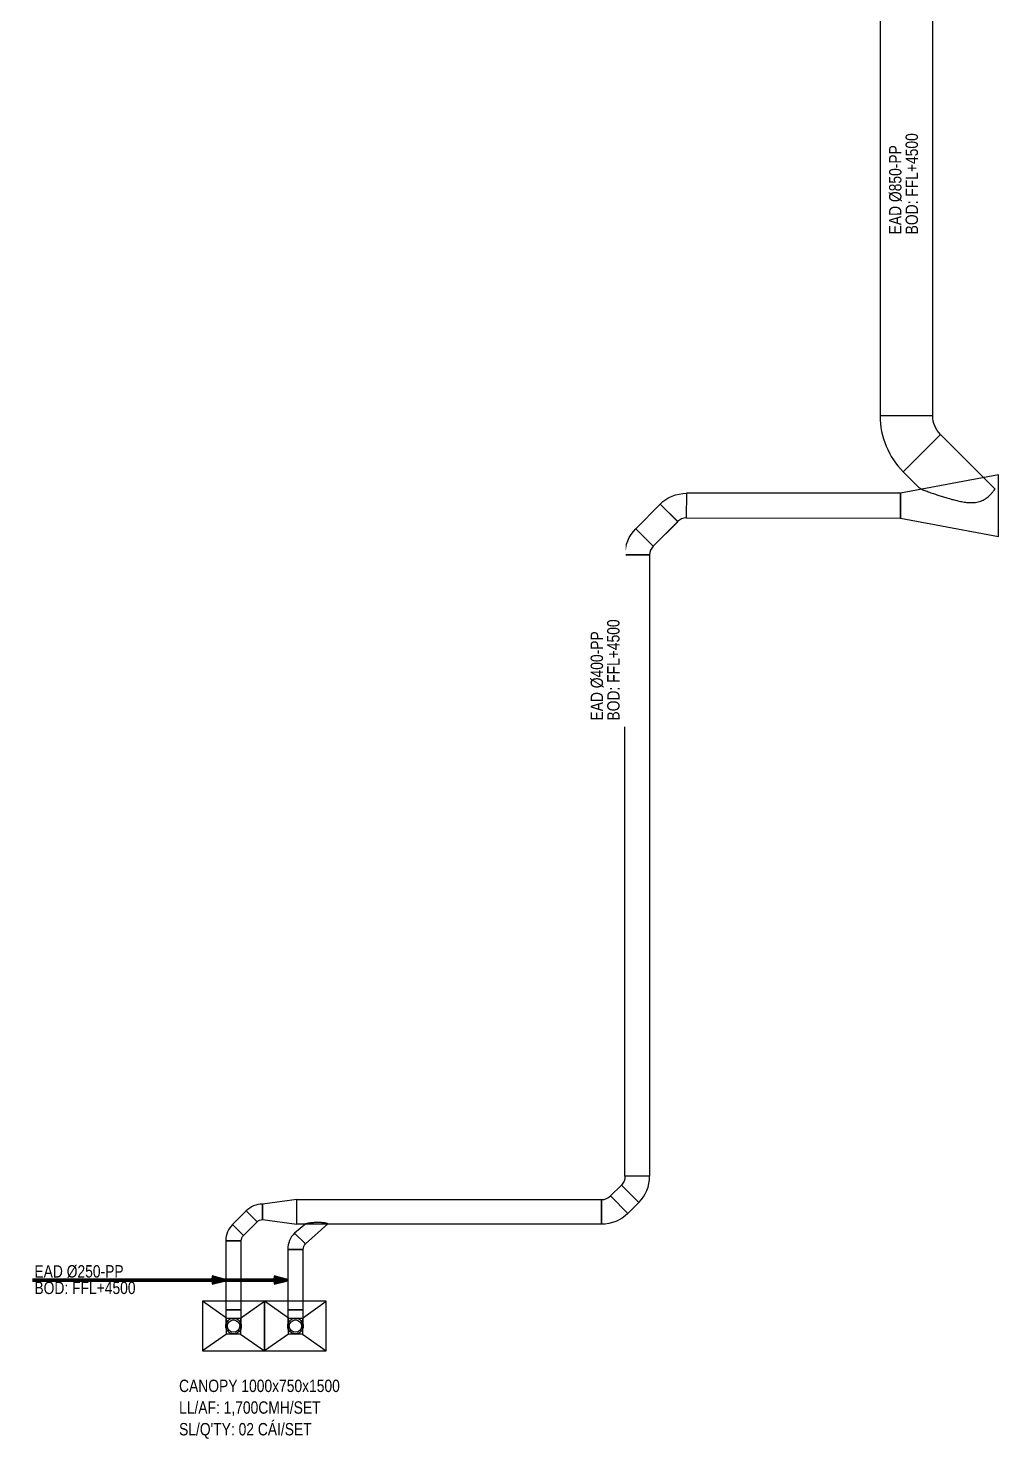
# Model space of a CAD drawing. Header units: millimetres. Extents: x -22441 to 51020, y -26401 to 84849.
# Drawn here: x 18235 to 33881, y 39424 to 62205 of the extents above; entities that cross this region are included whole.
import ezdxf

# ---------------------------------------------------------------- set-up
doc = ezdxf.new("R2010")
doc.units = ezdxf.units.MM
doc.layers.add('SEAS-CCL-EQUIP-TXT', color=7, linetype='Continuous')
doc.layers.add('TKS-PEA', color=6, linetype='Continuous')
doc.styles.add('Seas-Arial', font='arial.ttf', dxfattribs={"width": 0.9})
doc.dimstyles.new('HVAC - 100', dxfattribs={"dimscale": 100, "dimtxt": 2, "dimasz": 2, "dimexe": 1, "dimexo": 3, "dimgap": 1.5, "dimtad": 1, "dimdec": 0, "dimzin": 9, "dimdsep": 46, "dimtxsty": 'Seas-Arial', "dimcen": 0, "dimclrd": 256, "dimclre": 256, "dimclrt": 7, "dimadec": 0, "dimazin": 2, "dimtfac": 1, "dimtdec": 0, "dimtofl": 0, "dimtmove": 0, "dimatfit": 3, "dimfxl": 0.5, "dimtolj": 1, "dimtzin": 0, "dimarcsym": 0})

msp = doc.modelspace()

# ---------------------------------------------------------------- linework, layer by layer
at = {"color": 8, "lineweight": -3}
for p, q in [((21438.2, 41369.1), (21050, 41644.3)), ((21666.8, 41369.1), (22050, 41644.3)), ((22438.2, 41369.1), (22050, 41644.3)), ((22666.8, 41369.1), (23050, 41644.3)), ((21438.2, 41111), (21050, 40844.3)), ((21666.8, 41111), (22050, 40844.3)), ((22438.2, 41111), (22050, 40844.3)), ((22666.8, 41111), (23050, 40844.3))]:
    msp.add_line(p, q, dxfattribs=at)
at = {"lineweight": -3}
for points in [[(22050, 40844.3), (22050, 41644.3), (21050, 41644.3), (21050, 40844.3)], [(23050, 40844.3), (23050, 41644.3), (22050, 41644.3), (22050, 40844.3)], [(21438.2, 41111), (21438.2, 41369.1), (21666.8, 41369.1), (21666.8, 41111)], [(22438.2, 41111), (22438.2, 41369.1), (22666.8, 41369.1), (22666.8, 41111)]]:
    msp.add_lwpolyline(points, close=True, dxfattribs=at)
for centre in [(21552.2, 41244), (22552.2, 41244)]:
    msp.add_circle(centre, 100, dxfattribs=at)
at = {"layer": 'TKS-PEA'}
for points in [[(32846, 55943.4), (31996, 55943.4, 0.1989124), (32369.5, 55041.8), (32970.5, 55642.8, -0.1989124), (32846, 55943.4)], [(28723.9, 54236.6), (28442.8, 54519.2, -0.1989124), (28866, 54693.2), (28865, 54294.7, 0.1989124), (28723.9, 54236.6)], [(28273.3, 53697.8), (27874.7, 53697.8, -0.1989124), (28049.8, 54120.5), (28331.6, 53838.7, 0.1989124), (28273.3, 53697.8)], [(27816, 43522.3), (28098, 43240.4, 0.1989124), (28273.2, 43663.3), (27874.4, 43663.3, -0.1989124), (27816, 43522.3)], [(27639.1, 43345.4), (27921.1, 43063.5, -0.1989124), (27498.1, 42888.3), (27498.1, 43287, 0.1989124), (27639.1, 43345.4)], [(22020.6, 42962.8), (22020.6, 43212.7, 0.1989124), (21755.5, 43102.9), (21932.2, 42926.2, -0.1989124), (22020.6, 42962.8)], [(21714.2, 42708.4), (21537.5, 42885.1, 0.1989124), (21427.7, 42620), (21677.6, 42620, -0.1989124), (21714.2, 42708.4)], [(22714.2, 42569.7), (22537.5, 42746.4, 0.1989124), (22427.7, 42481.4), (22677.6, 42481.4, -0.1989124), (22714.2, 42569.7)]]:
    msp.add_lwpolyline(points, format="xyb", close=True, dxfattribs=at)
for points in [[(33851.8, 54761.6), (32970.5, 55642.8), (32369.5, 55041.8), (32627.3, 54784)], [(28726.1, 54235.2), (28332, 53839.1), (28050.2, 54120.9), (28188, 54260.7)], [(21755.5, 43102.9), (21537.5, 42885.1), (21714.2, 42708.4), (21932.3, 42926.3)], [(22721.5, 42897.7), (22537.5, 42746.4), (22714.2, 42569.7), (23073.5, 42896.1)], [(21677.2, 41244), (21677.2, 41506.2), (21427.4, 41506.1), (21427.2, 41244)], [(22677.2, 41244), (22677.2, 41506.2), (22427.4, 41506.1), (22427.2, 41244)]]:
    msp.add_lwpolyline(points, dxfattribs=at)
for points in [[(32324.6, 54293.3), (33909.4, 53993.9), (33909.4, 54993.9), (32324.4, 54694.4), (32324.6, 54293.3)], [(32324.8, 54293.3), (32324.3, 54694.4), (28866, 54693.2), (28865, 54294.7)], [(28727.5, 54236.6), (28443.2, 54519.5), (28050.2, 54120.9), (28331.6, 53838.7)], [(27874.7, 53697.8), (28273.3, 53697.8), (28273.1, 43663.3), (27874.5, 43663.3)], [(27921.1, 43063.5), (27639.1, 43345.4), (27816, 43522.3), (28098, 43240.4)], [(22576.6, 43287), (22020.6, 43212.7), (22020.6, 42962.8), (22576.6, 42888.5), (22576.6, 43287)], [(27498.1, 43287), (27498.1, 42888.5), (22576.6, 42888.8), (22576.6, 43287.3)], [(21427.4, 41506.1), (21677.2, 41506.1), (21677.6, 42620), (21427.7, 42620)], [(22427.4, 41506.1), (22677.2, 41506.1), (22677.6, 42481.4), (22427.7, 42481.4)]]:
    msp.add_lwpolyline(points, close=True, dxfattribs=at)
for centre in [(21552.2, 41244), (22552.2, 41244)]:
    msp.add_circle(centre, 125, dxfattribs=at)
for points, knots in [([(32626.9, 54784.4), (32629.4, 54783), (32629.4, 54783), (32692.5, 54747.7), (32697.8, 54745.7), (32712.7, 54740.4), (32723.5, 54736.5), (32747.4, 54727.9), (32760.5, 54723.2), (32788, 54713.5), (32802.3, 54708.4), (32831.3, 54698.3), (32845.9, 54693.2), (32881.7, 54680.9), (32904.3, 54673.2), (32951.1, 54657.6), (32975.2, 54649.8), (33024.6, 54634), (33049.9, 54626.1), (33101.3, 54610.8), (33127.4, 54603.2), (33180, 54588.9), (33206.5, 54582), (33259.7, 54569.4), (33286.4, 54563.7), (33339.7, 54553.9), (33366.3, 54549.8), (33406.1, 54545.4), (33419.3, 54544.3), (33445.6, 54542.7), (33458.8, 54542.3), (33486.2, 54542.3), (33500.9, 54542.8), (33530.2, 54545.2), (33544.9, 54547.1), (33573.9, 54552.4), (33588.2, 54555.9), (33615.9, 54564.3), (33629.3, 54569.4), (33654.9, 54580.7), (33667.2, 54587), (33690.4, 54600.6), (33701.3, 54607.8), (33721.7, 54622.7), (33731.2, 54630.3), (33748.8, 54645.4), (33757, 54652.9), (33771.3, 54666.9), (33777.9, 54673.6), (33790.3, 54686.8), (33796, 54693.1), (33806.6, 54705.3), (33811.4, 54711), (33820.2, 54721.7), (33824.2, 54726.6), (33831.2, 54735.5), (33834.2, 54739.4), (33839.4, 54746.2), (33841.5, 54749), (33844.9, 54753.5), (33846.1, 54755.2), (33847.7, 54757.4), (33851.8, 54761.6), (33851.8, 54761.6)], [142.8564449, 142.8564449, 142.8564449, 142.8564449, 142.9736194, 142.9736194, 147.14668, 147.14668, 154.1675227, 154.1675227, 161.1883653, 161.1883653, 168.209208, 168.209208, 175.2300506, 175.2300506, 185.9399037, 185.9399037, 196.6497567, 196.6497567, 207.3596098, 207.3596098, 218.0694628, 218.0694628, 228.7793158, 228.7793158, 239.4891689, 239.4891689, 250.1990219, 250.1990219, 255.5539484, 255.5539484, 260.908875, 260.908875, 266.7745794, 266.7745794, 272.6402838, 272.6402838, 278.5059882, 278.5059882, 284.3716926, 284.3716926, 290.2373969, 290.2373969, 296.1031013, 296.1031013, 301.9688057, 301.9688057, 307.8345101, 307.8345101, 313.349686, 313.349686, 318.8648619, 318.8648619, 324.3800378, 324.3800378, 329.8952137, 329.8952137, 335.4103896, 335.4103896, 340.9255655, 340.9255655, 346.4407414, 346.4407414, 351.9559173, 351.9559173, 351.9559173, 351.9559173]), ([(23073.5, 42896.1), (23073.5, 42896.1), (23059.5, 42901.2), (23058.7, 42901.4), (23058.2, 42901.5), (23056.7, 42901.9), (23055.7, 42902.1), (23053.4, 42902.6), (23052.1, 42902.9), (23049.1, 42903.6), (23047.4, 42904), (23043.7, 42904.8), (23041.7, 42905.2), (23037.5, 42906), (23035.2, 42906.5), (23030.5, 42907.4), (23028.1, 42907.8), (23022.1, 42908.8), (23018.4, 42909.5), (23010.7, 42910.6), (23006.6, 42911.2), (22998.2, 42912.3), (22993.8, 42912.8), (22984.7, 42913.8), (22980.1, 42914.3), (22970.6, 42915), (22965.8, 42915.4), (22956.1, 42916), (22951.2, 42916.2), (22941.4, 42916.6), (22936.5, 42916.8), (22926.8, 42917), (22922, 42917), (22917.3, 42917), (22912.3, 42917), (22907.2, 42916.9), (22896.9, 42916.8), (22891.7, 42916.6), (22876, 42916), (22865.4, 42915.4), (22844.7, 42913.9), (22834.5, 42913), (22815.1, 42911.1), (22805.9, 42910), (22790.5, 42908.1), (22783.6, 42907.2), (22770.7, 42905.4), (22764.7, 42904.5), (22757.2, 42903.4), (22754.9, 42903), (22751.2, 42902.4), (22721.5, 42897.7), (22721.5, 42897.7)], [-52.2157219, -52.2157219, -52.2157219, -52.2157219, -49.4578423, -49.4578423, -46.6999628, -46.6999628, -43.9420832, -43.9420832, -41.1842037, -41.1842037, -38.4263242, -38.4263242, -35.6684446, -35.6684446, -32.9105651, -32.9105651, -30.1526855, -30.1526855, -26.3835998, -26.3835998, -22.6145141, -22.6145141, -18.8454285, -18.8454285, -15.0763428, -15.0763428, -11.3072571, -11.3072571, -7.5381714, -7.5381714, -3.7690857, -3.7690857, 0, 0, 0, 4.012889, 4.012889, 8.025778, 8.025778, 16.0515559, 16.0515559, 24.0773339, 24.0773339, 32.1031118, 32.1031118, 38.7162158, 38.7162158, 45.3293198, 45.3293198, 48.6358718, 48.6358718, 51.3618074, 51.3618074, 51.3618074, 51.3618074])]:
    msp.add_open_spline(points, degree=3, knots=knots, dxfattribs=at)

# ---------------------------------------------------------------- texts
at = {"color": 0, "lineweight": 18, "insert": (20672.3, 40378.8), "char_height": 200, "width": 3501.715, "attachment_point": 1, "line_spacing_factor": 1.05, "style": 'Seas-Arial'}
msp.add_mtext("{\\W0.8;CANOPY 1000x750x1500\\PLL/AF: 1,700CMH/SET\\PSL/Q'TY: 02 CÁI/SET }", dxfattribs=at)
at = {"layer": 'SEAS-CCL-EQUIP-TXT', "insert": (32140.9, 58875), "char_height": 200, "width": 2948.251, "attachment_point": 1, "rotation": 90.02818, "line_spacing_factor": 0.8, "style": 'Seas-Arial', "bg_fill": 2}
msp.add_mtext('\\pxql;{\\W0.8;EAD %%c850-PP\\PBOD: FFL+4500}', dxfattribs=at)

# ---------------------------------------------------------------- next in the draw order: linework, layer by layer
at = {"layer": 'TKS-PEA'}
msp.add_lwpolyline([(32846, 55943.4), (32839.6, 69836.9), (31989.6, 69836.9), (31996, 55943.4)], dxfattribs=at)

# ---------------------------------------------------------------- next in the draw order: texts
at = {"layer": 'SEAS-CCL-EQUIP-TXT', "char_height": 200, "width": 2948.251, "attachment_point": 1, "line_spacing_factor": 0.8, "style": 'Seas-Arial', "bg_fill": 2}
for s, insert, rotation in [('\\pxql;{\\W0.8;EAD %%c400-PP\\PBOD: FFL+4500}', (27320.7, 51023.7), 90.02818), ('\\pxql;{\\W0.8;EAD %%c250-PP\\PBOD: FFL+4500}', (18335.5, 42227.4), 0.02818)]:
    msp.add_mtext(s, dxfattribs=dict(at, insert=insert, rotation=rotation))

# ---------------------------------------------------------------- next in the draw order: leaders
at = {"color": 8}
for points in [[(21402.5, 41986.9), (18305.5, 41986.9)], [(22402.5, 41986.9), (19305.5, 41986.9)]]:
    msp.add_leader(points, dimstyle='HVAC - 100', override={"dimtxt": 2, "dimasz": 2, "dimgap": 1.5, "dimtad": 1, "dimclrd": 256, "dimldrblk": 'Open30', "dimlwd": 65534}, dxfattribs=at)

doc.saveas('drawing.dxf')
